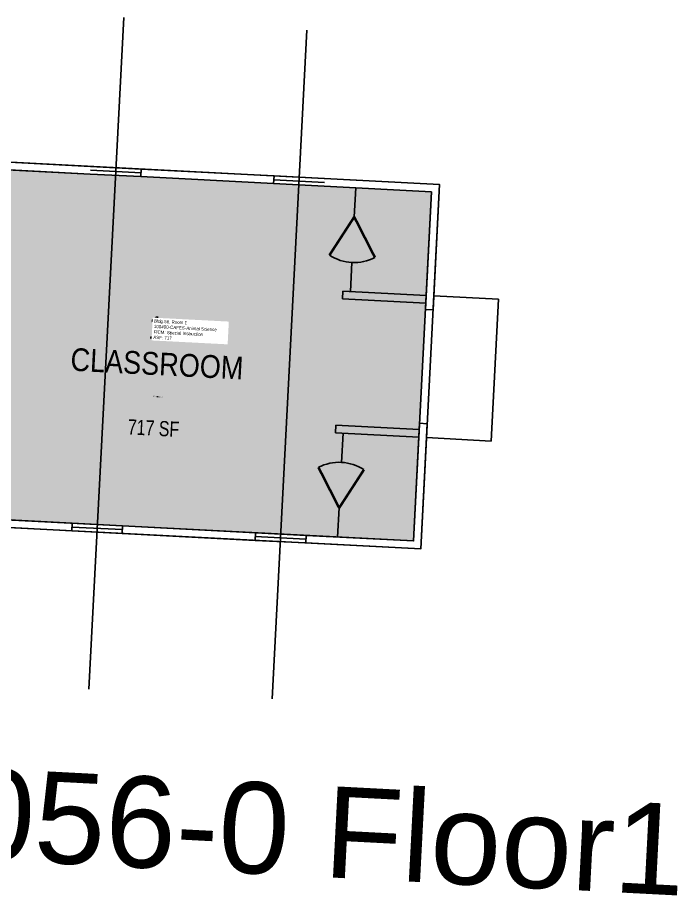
# Model space of a CAD drawing. Header units: inches. Extents: x 69171259 to 69172327, y 27725162 to 27725880.
# Drawn here: x 69171806 to 69172327, y 27725162 to 27725855 of the extents above; entities that cross this region are included whole.
import ezdxf
from ezdxf.enums import TextEntityAlignment as Align

# ---------------------------------------------------------------- set-up
doc = ezdxf.new("R2010")
doc.units = ezdxf.units.IN
doc.header["$MEASUREMENT"] = 0
for name, color, linetype in [('A-DOOR', 2, 'CONTINUOUS'), ('A-FLOR', 3, 'CONTINUOUS'), ('A-GLAZ', 1, 'CONTINUOUS'), ('A-GRID', 1, 'CONTINUOUS'), ('A-IDEN-RNUM', 7, 'CONTINUOUS'), ('A-IDEN-SNUM', 4, 'CONTINUOUS'), ('A-IDEN-VNUM', 4, 'CONTINUOUS'), ('A-SITE', 3, 'CONTINUOUS'), ('A-TTLB', 4, 'CONTINUOUS'), ('A-WALL', 5, 'CONTINUOUS'), ('AREA-ASSIGN', 7, 'CONTINUOUS'), ('AREA-GROSS', 1, 'CONTINUOUS'), ('AREA-TEXT', 3, 'CONTINUOUS'), ('Rooms-Category-Color', 7, 'CONTINUOUS'), ('Rooms-College-Color', 7, 'CONTINUOUS'), ('Rooms-Department-Color', 7, 'CONTINUOUS'), ('Rooms-Division-Color', 7, 'CONTINUOUS'), ('Rooms-Information', 7, 'CONTINUOUS')]:
    doc.layers.add(name, color=color, linetype=linetype)
doc.styles.add('CP_AREA', font='arial.ttf', dxfattribs={"height": 15})
doc.styles.add('CP_ROOMSNUMBER', font='arial.ttf', dxfattribs={"height": 1})
doc.styles.add('CP_ROOMVNUMBER', font='arial.ttf', dxfattribs={"width": 0.85, "height": 0.075})
doc.styles.add('CP_TITLE', font='arial.ttf', dxfattribs={"width": 0.85, "height": 0.125})
doc.linetypes.add('FENCELINE2', pattern='A,0.25,-0.1,[132,ltypeshp.shx,S=0.1,R=0,X=-0.1,Y=0],-0.1,1', length=1.45)

msp = doc.modelspace()

# ---------------------------------------------------------------- hatches: boundary and pattern name
at = {"layer": 'Rooms-Category-Color', "true_color": 0xe3f498}
msp.add_hatch(color=61, dxfattribs=at).paths.add_polyline_path([(69172132.83, 27725717.67), (69172048.01, 27725722.08), (69172008.07, 27725724.15), (69171903.21, 27725729.6), (69171863.27, 27725731.67), (69171665.46, 27725741.95), (69171662.35, 27725682.03), (69171782.19, 27725675.81), (69171770.98, 27725460.1), (69172118.51, 27725442.04)])
at = {"layer": 'Rooms-College-Color', "true_color": 0xe3c5e1}
msp.add_hatch(color=254, dxfattribs=at).paths.add_polyline_path([(69172132.83, 27725717.67), (69172048.01, 27725722.08), (69172008.07, 27725724.15), (69171903.21, 27725729.6), (69171863.27, 27725731.67), (69171665.46, 27725741.95), (69171662.35, 27725682.03), (69171782.19, 27725675.81), (69171770.98, 27725460.1), (69172118.51, 27725442.04)])
at = {"layer": 'Rooms-Department-Color', "true_color": 0xe3c5e1}
msp.add_hatch(color=254, dxfattribs=at).paths.add_polyline_path([(69172132.83, 27725717.67), (69172048.01, 27725722.08), (69172008.07, 27725724.15), (69171903.21, 27725729.6), (69171863.27, 27725731.67), (69171665.46, 27725741.95), (69171662.35, 27725682.03), (69171782.19, 27725675.81), (69171770.98, 27725460.1), (69172118.51, 27725442.04)])
at = {"layer": 'Rooms-Division-Color', "true_color": 0xe3c5e1}
msp.add_hatch(color=254, dxfattribs=at).paths.add_polyline_path([(69172132.83, 27725717.67), (69172048.01, 27725722.08), (69172008.07, 27725724.15), (69171903.21, 27725729.6), (69171863.27, 27725731.67), (69171665.46, 27725741.95), (69171662.35, 27725682.03), (69171782.19, 27725675.81), (69171770.98, 27725460.1), (69172118.51, 27725442.04)])

# ---------------------------------------------------------------- linework, layer by layer
at = {"layer": 'A-DOOR', "const_width": 2}
for points in [[(69172071.72, 27725697.82), (69172052.13, 27725667.62)], [(69172071.72, 27725697.82), (69172088.08, 27725665.75)], [(69172043.43, 27725500.19), (69172059.79, 27725468.12)], [(69172079.38, 27725498.32), (69172059.79, 27725468.12)]]:
    msp.add_lwpolyline(points, dxfattribs=at)
at = {"layer": 'A-DOOR'}
for centre, start, end in [((69172071.72, 27725697.82), 237.02612, 297.02612), ((69172059.79, 27725468.12), 57.02612, 117.02612)]:
    msp.add_arc(centre, 36, start, end, dxfattribs=at)
at = {"layer": 'A-FLOR', "linetype": 'FENCELINE2'}
for p, q in [((69172072.91, 27725720.78), (69172071.72, 27725697.82)), ((69172069.85, 27725661.86), (69172068.66, 27725638.9)), ((69172062.85, 27725527.04), (69172061.66, 27725504.07)), ((69172059.79, 27725468.12), (69172058.59, 27725445.16))]:
    msp.add_line(p, q, dxfattribs=at)
at = {"layer": 'A-FLOR'}
for p, q in [((69172062.67, 27725639.21), (69172062.36, 27725633.22)), ((69172128.58, 27725635.79), (69172062.67, 27725639.21)), ((69172128.27, 27725629.79), (69172062.36, 27725633.22)), ((69172057.17, 27725533.34), (69172056.86, 27725527.35)), ((69172123.08, 27725529.92), (69172057.17, 27725533.34)), ((69172122.77, 27725523.93), (69172056.86, 27725527.35))]:
    msp.add_line(p, q, dxfattribs=at)
at = {"layer": 'A-GLAZ'}
for p, q in [((69171863.27, 27725731.67), (69171903.21, 27725729.6)), ((69171863.42, 27725734.67), (69171903.37, 27725732.6)), ((69171863.58, 27725737.67), (69171903.52, 27725735.59)), ((69172008.07, 27725724.15), (69172048.01, 27725722.08)), ((69172008.22, 27725727.15), (69172048.17, 27725725.07)), ((69172008.38, 27725730.14), (69172048.32, 27725728.07)), ((69171848.95, 27725456.05), (69171888.89, 27725453.97)), ((69171848.64, 27725450.05), (69171888.58, 27725447.98)), ((69171848.79, 27725453.05), (69171888.74, 27725450.98)), ((69171993.75, 27725448.52), (69172033.69, 27725446.45)), ((69171993.44, 27725442.53), (69172033.38, 27725440.46)), ((69171993.59, 27725445.53), (69172033.54, 27725443.45))]:
    msp.add_line(p, q, dxfattribs=at)
at = {"layer": 'A-GRID'}
for p, q in [((69171862.17, 27725325.05), (69171889.71, 27725855.19)), ((69172006.97, 27725317.53), (69172034.39, 27725845.33))]:
    msp.add_line(p, q, dxfattribs=at)
at = {"layer": 'A-SITE'}
for p, q in [((69172134.57, 27725635.51), (69172185.5, 27725632.86)), ((69172185.5, 27725632.86), (69172179.69, 27725520.93)), ((69172128.76, 27725523.58), (69172179.69, 27725520.93))]:
    msp.add_line(p, q, dxfattribs=at)
at = {"layer": 'A-WALL'}
for p, q in [((69171758.72, 27725743.11), (69171863.58, 27725737.67)), ((69171758.41, 27725737.12), (69171863.27, 27725731.67)), ((69171903.52, 27725735.59), (69171903.21, 27725729.6)), ((69171903.52, 27725735.59), (69172008.38, 27725730.14)), ((69171903.21, 27725729.6), (69172008.07, 27725724.15)), ((69172008.38, 27725730.14), (69172008.07, 27725724.15)), ((69172048.32, 27725728.07), (69172139.14, 27725723.35)), ((69172048.01, 27725722.08), (69172132.83, 27725717.67)), ((69172132.83, 27725717.67), (69172128.01, 27725624.8)), ((69172139.14, 27725723.35), (69172134, 27725624.48)), ((69172128.01, 27725624.8), (69172134, 27725624.48)), ((69172123.34, 27725534.92), (69172118.51, 27725442.04)), ((69172123.34, 27725534.92), (69172129.33, 27725534.61)), ((69172129.33, 27725534.61), (69172124.19, 27725435.74)), ((69171744.09, 27725461.49), (69171848.95, 27725456.05)), ((69171743.78, 27725455.5), (69171848.64, 27725450.05)), ((69171848.95, 27725456.05), (69171848.64, 27725450.05)), ((69171888.89, 27725453.97), (69171888.58, 27725447.98)), ((69171888.89, 27725453.97), (69171993.75, 27725448.52)), ((69171888.58, 27725447.98), (69171993.44, 27725442.53)), ((69171993.75, 27725448.52), (69171993.44, 27725442.53)), ((69172033.69, 27725446.45), (69172033.38, 27725440.46)), ((69172033.38, 27725440.46), (69172124.19, 27725435.74)), ((69172033.69, 27725446.45), (69172118.51, 27725442.04))]:
    msp.add_line(p, q, dxfattribs=at)
at = {"layer": 'AREA-ASSIGN'}
msp.add_lwpolyline([(69172132.83, 27725717.67), (69172048.01, 27725722.08), (69172008.07, 27725724.15), (69171903.21, 27725729.6), (69171863.27, 27725731.67), (69171665.46, 27725741.95), (69171662.35, 27725682.03), (69171782.19, 27725675.81), (69171770.98, 27725460.1), (69172118.51, 27725442.04)], close=True, dxfattribs=at)
at = {"layer": 'AREA-GROSS'}
msp.add_lwpolyline([(69171406.16, 27725473.04), (69172124.19, 27725435.74), (69172139.14, 27725723.35), (69171421.1, 27725760.65)], close=True, dxfattribs=at)

# ---------------------------------------------------------------- texts
at = {"layer": 'A-IDEN-RNUM', "style": 'CP_ROOMSNUMBER'}
msp.add_text('0001-00', height=0.96, rotation=357.02612, dxfattribs=at).set_placement((69171916.53, 27725555.98), align=Align.MIDDLE)
at = {"layer": 'A-IDEN-SNUM', "style": 'CP_ROOMSNUMBER'}
msp.add_text('0560000100', height=0.96, rotation=357.02612, dxfattribs=at).set_placement((69171916.53, 27725555.98), align=Align.MIDDLE)
at = {"layer": 'A-IDEN-VNUM', "style": 'CP_ROOMVNUMBER', "width": 0.85}
for s, p in [('1', (69171915.32, 27725610.43)), ('CLASSROOM', (69171916.01, 27725581.95))]:
    msp.add_text(s, height=18, rotation=357.02612, dxfattribs=at).set_placement(p, align=Align.MIDDLE)
at = {"layer": 'A-TTLB', "style": 'CP_TITLE'}
msp.add_text('Swine Unit 056-0 Floor1', height=72, rotation=357.02612, dxfattribs=at).set_placement((69171253.94, 27725217.95))
at = {"layer": 'AREA-TEXT', "style": 'CP_AREA', "width": 0.75}
msp.add_text('717 SF', height=12, rotation=357.02612, dxfattribs=at).set_placement((69171913.25, 27725531.12), align=Align.MIDDLE_CENTER)

# ---------------------------------------------------------------- next in the draw order: texts
at = {"layer": 'Rooms-Information', "insert": (69171913.03, 27725601.53), "char_height": 2.5714, "width": 57.6, "attachment_point": 7, "rotation": 357.02612, "style": 'CP_ROOMVNUMBER', "bg_fill": 3, "box_fill_scale": 1.5, "bg_fill_color": 256, "bg_fill_true_color": 13158600, "bg_fill_transparency": 0}
msp.add_mtext('Bldg.56, Room 1^M^J100400-CAFES-Animal Science^M^JFICM: Special Instruction^M^JASF: 717', dxfattribs=at)

doc.saveas('drawing.dxf')
